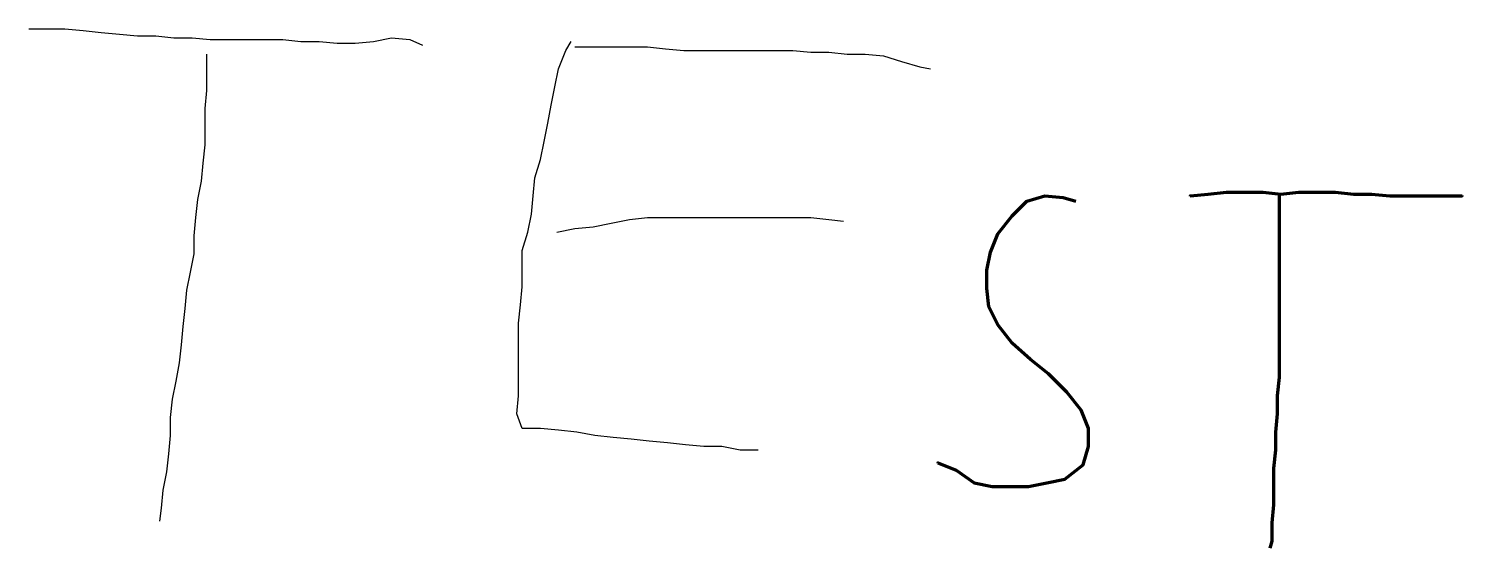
# Model space of a CAD drawing. Extents: x 66 to 856, y 237 to 523.
import ezdxf

# ---------------------------------------------------------------- set-up
doc = ezdxf.new("R2010")
doc.units = 0

msp = doc.modelspace()

# ---------------------------------------------------------------- linework, layer by layer
at = {"layer": 'mainlayer', "color": 30, "lineweight": 25}
for points in [[(66, 523), (66, 523), (76, 523), (86, 523), (96, 522), (106, 521), (116, 520), (126, 519), (136, 519), (146, 518), (156, 518), (166, 517), (176, 517), (186, 517), (196, 517), (206, 517), (216, 516), (226, 516), (236, 515), (246, 515), (256, 516), (266, 518), (276, 517), (283, 514)], [(468, 291), (468, 291), (458, 291), (448, 293), (438, 293), (428, 294), (418, 295), (408, 296), (398, 297), (388, 298), (378, 299), (368, 301), (358, 302), (348, 303), (338, 303), (335, 311), (336, 321), (336, 331), (336, 341), (336, 351), (336, 361), (337, 371), (338, 381), (338, 391), (338, 401), (341, 411), (343, 421), (344, 431), (345, 441), (348, 451), (350, 461), (352, 471), (354, 481), (356, 491), (358, 501), (362, 511), (365, 516)], [(164, 509), (164, 509), (164, 499), (164, 489), (163, 479), (163, 469), (163, 459), (162, 449), (161, 439), (159, 429), (158, 419), (157, 409), (157, 399), (155, 389), (153, 379), (152, 369), (151, 359), (150, 349), (149, 339), (147, 329), (145, 319), (144, 309), (144, 299), (143, 289), (142, 279), (140, 269), (139, 259), (138, 252)], [(367, 513), (367, 513), (377, 513), (387, 513), (397, 513), (407, 513), (417, 512), (427, 511), (437, 511), (447, 511), (457, 511), (467, 511), (477, 511), (487, 511), (497, 510), (507, 510), (517, 509), (527, 509), (537, 508), (547, 505), (557, 502), (563, 501)], [(357, 411), (357, 411), (367, 413), (377, 414), (387, 416), (397, 418), (407, 419), (417, 419), (427, 419), (437, 419), (447, 419), (457, 419), (467, 419), (477, 419), (487, 419), (497, 419), (507, 418), (515, 417)]]:
    msp.add_lwpolyline(points, dxfattribs=at)
at = {"layer": 'mainlayer', "color": 0, "lineweight": 80}
for points in [[(567, 284), (567, 284), (577, 280), (587, 273), (597, 271), (607, 271), (617, 271), (627, 273), (637, 275), (647, 283), (650, 293), (650, 303), (646, 313), (638, 323), (628, 333), (618, 341), (608, 350), (600, 360), (595, 370), (594, 380), (594, 390), (596, 400), (600, 410), (608, 420), (616, 428), (626, 431), (636, 430), (643, 428)], [(706, 431), (706, 431), (716, 432), (726, 433), (736, 433), (746, 433), (756, 432), (766, 433), (776, 433), (786, 433), (796, 432), (806, 432), (816, 431), (826, 431), (836, 431), (846, 431), (856, 431), (856, 431)], [(755, 431), (755, 431), (755, 421), (755, 411), (755, 401), (755, 391), (755, 381), (755, 371), (755, 361), (755, 351), (755, 341), (755, 331), (754, 321), (754, 311), (753, 301), (753, 291), (752, 281), (752, 271), (752, 261), (751, 251), (751, 241), (750, 237)]]:
    msp.add_lwpolyline(points, dxfattribs=at)

doc.saveas('drawing.dxf')
